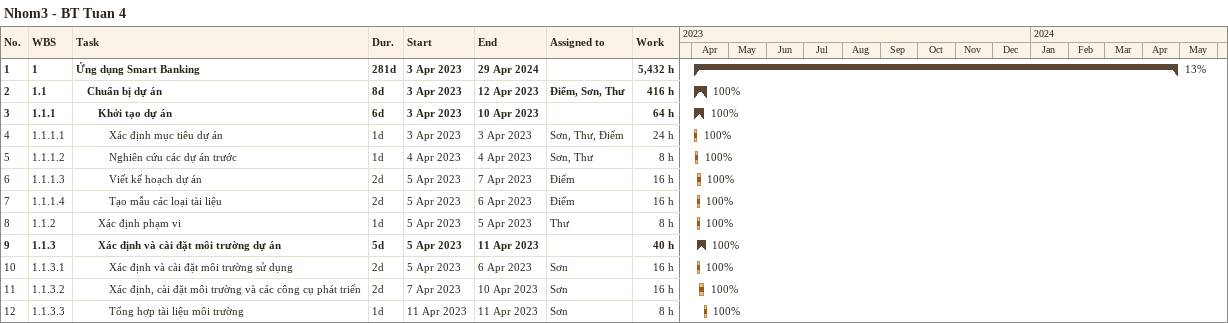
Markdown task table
Nhom3 - BT Tuan 4

| ID | WBS | Task | Duration | Start | Finish | Resources | % complete | Work (h) |
|---|---|---|---|---|---|---|---|---|
| 1 | 1 | **Ứng dụng Smart Banking** | 281d | 2023-04-03 | 2024-04-29 |  | 13 | 5432 |
| 2 | 1.1 | **Chuẩn bị dự án** | 8d | 2023-04-03 | 2023-04-12 | Điểm, Sơn, Thư | 100 | 416 |
| 3 | 1.1.1 | **Khởi tạo dự án** | 6d | 2023-04-03 | 2023-04-10 |  | 100 | 64 |
| 4 | 1.1.1.1 | Xác định mục tiêu dự án | 1d | 2023-04-03 | 2023-04-03 | Sơn, Thư, Điểm | 100 | 24 |
| 5 | 1.1.1.2 | Nghiên cứu các dự án trước | 1d | 2023-04-04 | 2023-04-04 | Sơn, Thư | 100 | 8 |
| 6 | 1.1.1.3 | Viết kế hoạch dự án | 2d | 2023-04-05 | 2023-04-07 | Điểm | 100 | 16 |
| 7 | 1.1.1.4 | Tạo mẫu các loại tài liệu | 2d | 2023-04-05 | 2023-04-06 | Điểm | 100 | 16 |
| 8 | 1.1.2 | Xác định phạm vi | 1d | 2023-04-05 | 2023-04-05 | Thư | 100 | 8 |
| 9 | 1.1.3 | **Xác định và cài đặt môi trường dự án** | 5d | 2023-04-05 | 2023-04-11 |  | 100 | 40 |
| 10 | 1.1.3.1 | Xác định và cài đặt môi trường sử dụng | 2d | 2023-04-05 | 2023-04-06 | Sơn | 100 | 16 |
| 11 | 1.1.3.2 | Xác định, cài đặt môi trường và các công cụ phát triển | 2d | 2023-04-07 | 2023-04-10 | Sơn | 100 | 16 |
| 12 | 1.1.3.3 | Tổng hợp tài liệu môi trường | 1d | 2023-04-11 | 2023-04-11 | Sơn | 100 | 8 |
